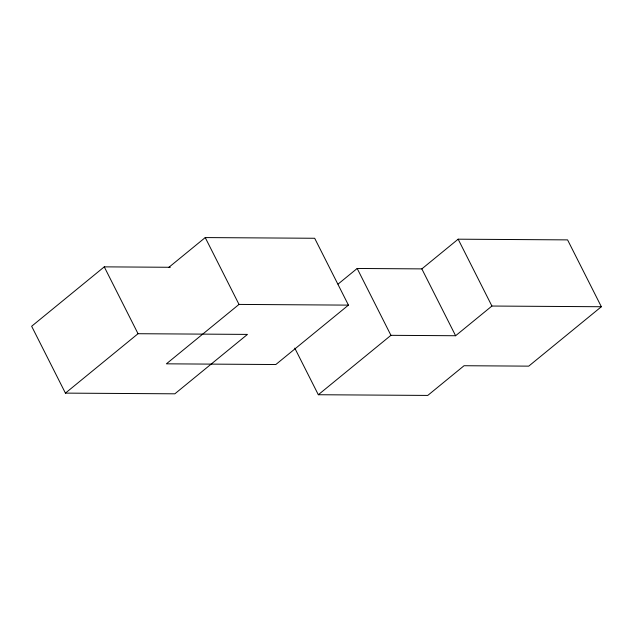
<?xml version="1.0" encoding="UTF-8"?>
<svg xmlns="http://www.w3.org/2000/svg" width="633" height="633" viewBox="0 0 633 633"><rect width="100%" height="100%" fill="white"/><g stroke="black" fill="none" stroke-linecap="round" stroke-linejoin="round"><path stroke-width="0.95" d="M170.317 267.284L104.271 266.857L31.65 326.264L65.421 393.117L174.85 393.813L247.463 334.406L138.034 333.71L65.421 393.117M168.552 267.585L205.242 237.573L314.672 238.269L348.443 305.122L275.822 364.529L166.4 363.825L239.013 304.418L348.443 305.122M338.062 284.106L357.178 268.471L421.847 268.89L458.15 239.187L567.579 239.883L601.35 306.736L528.729 366.143L464.06 365.724L427.758 395.427L318.328 394.731L294.78 348.11M318.328 394.731L390.941 335.324L455.61 335.735L491.92 306.04L601.35 306.736M458.15 239.187L491.92 306.04M421.847 268.89L455.61 335.735M357.178 268.471L390.941 335.324M205.242 237.573L239.013 304.418M104.271 266.857L138.034 333.71"/></g></svg>
